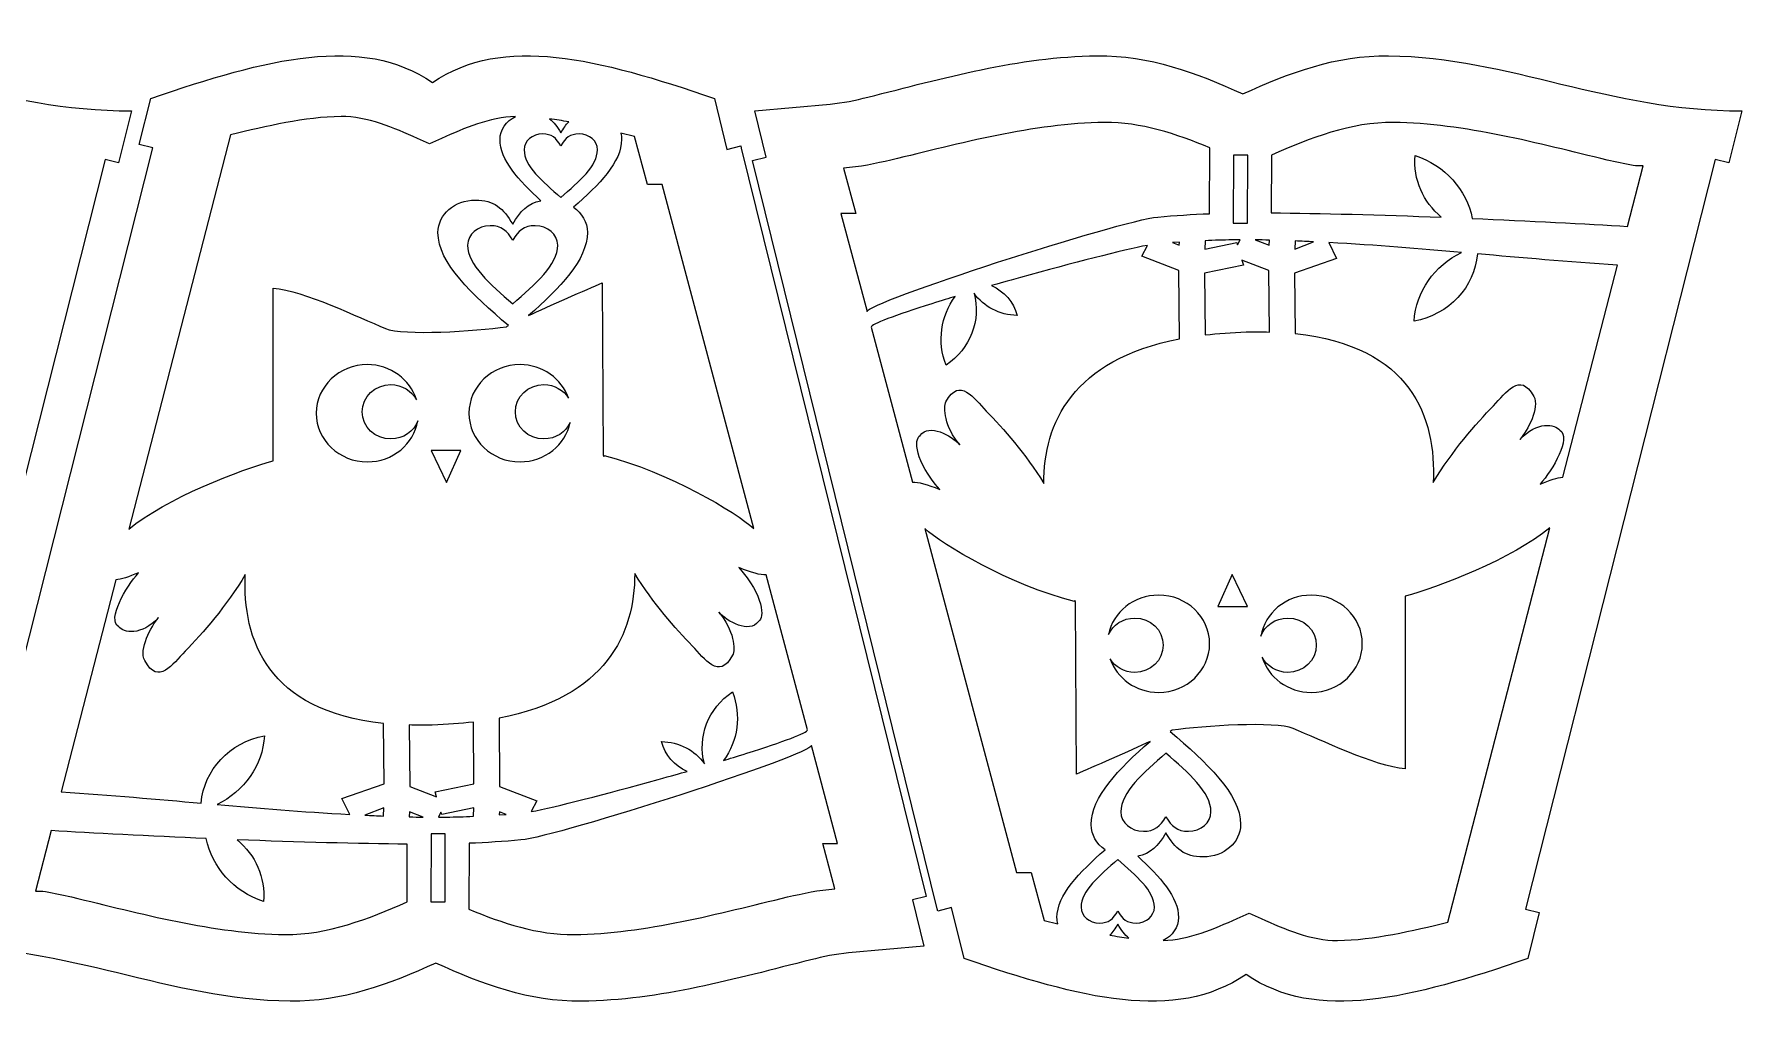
# Model space of a CAD drawing. Header units: millimetres. Extents: x -3306 to 3306, y -396 to 396.
# Drawn here: x 2946.2 to 3305.8, y 33.6 to 241.9 of the extents above; entities that cross this region are included whole.
import ezdxf

# ---------------------------------------------------------------- set-up
doc = ezdxf.new("R2010")
doc.units = ezdxf.units.MM
doc.header["$MEASUREMENT"] = 0
doc.layers.add('Camada 1', color=7, linetype='Continuous')

msp = doc.modelspace()

# ---------------------------------------------------------------- linework, layer by layer
at = {"layer": 'Camada 1', "color": 250, "lineweight": 20}
for points, knots in [([(3030.0777, 231.6695), (3015.1343, 241.854), (2995.3501, 236.7168), (2970.7251, 228.3223), (2970.7251, 228.3223), (2970.7251, 228.3223), (2968.3066, 218.619), (2968.3066, 218.619), (2968.3066, 218.619), (2968.3066, 218.619), (2971.1828, 217.9022), (2971.1828, 217.9022), (2971.1828, 217.9022), (2971.1828, 217.9022), (2931.2343, 60.0313), (2931.2343, 60.0313), (2931.2343, 60.0313), (2931.2343, 60.0313), (2928.3858, 60.7412), (2928.3858, 60.7412), (2928.3858, 60.7412), (2928.3858, 60.7412), (2925.6498, 49.7538), (2925.6498, 49.7538), (2925.6498, 49.7538), (2953.659, 49.8645), (2974.4509, 38.4717), (3000.053, 38.161), (3000.053, 38.161), (3011.126, 38.0266), (3020.9583, 41.7703), (3030.7631, 46.2049), (3030.7631, 46.2049), (3040.5678, 41.7704), (3050.4002, 38.0267), (3061.4731, 38.161), (3061.4731, 38.161), (3077.9785, 38.3613), (3093.8736, 42.9134), (3109.7496, 46.8856), (3109.7496, 46.8856), (3112.3257, 47.5302), (3115.0061, 48.1149), (3117.6549, 48.3491), (3117.6549, 48.3491), (3117.6549, 48.3491), (3133.5403, 49.7538), (3133.5403, 49.7538), (3133.5403, 49.7538), (3133.5403, 49.7538), (3131.1294, 59.4927), (3131.1294, 59.4927), (3131.1294, 59.4927), (3131.1294, 59.4927), (3134.0407, 60.2134), (3134.0407, 60.2134), (3134.0407, 60.2134), (3134.0407, 60.2134), (3095.1054, 217.8629), (3095.1054, 217.8629), (3095.1054, 217.8629), (3095.1054, 217.8629), (3094.995, 218.3098), (3094.995, 218.3098), (3094.995, 218.3098), (3094.995, 218.3098), (3092.0852, 217.5895), (3092.0852, 217.5895), (3092.0852, 217.5895), (3092.0852, 217.5895), (3089.4303, 228.3223), (3089.4303, 228.3223), (3089.4303, 228.3223), (3064.8053, 236.7168), (3045.0211, 241.854), (3030.0777, 231.6695)], [0, 0, 0, 0, 0.05, 0.05, 0.05, 0.05, 0.1, 0.1, 0.1, 0.1, 0.15, 0.15, 0.15, 0.15, 0.2, 0.2, 0.2, 0.2, 0.25, 0.25, 0.25, 0.25, 0.3, 0.3, 0.3, 0.3, 0.35, 0.35, 0.35, 0.35, 0.4, 0.4, 0.4, 0.4, 0.45, 0.45, 0.45, 0.45, 0.5, 0.5, 0.5, 0.5, 0.55, 0.55, 0.55, 0.55, 0.6, 0.6, 0.6, 0.6, 0.65, 0.65, 0.65, 0.65, 0.7, 0.7, 0.7, 0.7, 0.75, 0.75, 0.75, 0.75, 0.8, 0.8, 0.8, 0.8, 0.85, 0.85, 0.85, 0.85, 0.9, 0.9, 0.9, 0.9, 1, 1, 1, 1]), ([(2862.2555, 43.7981), (2877.1989, 33.6136), (2896.9831, 38.7508), (2921.6081, 47.1453), (2921.6081, 47.1453), (2921.6081, 47.1453), (2924.0266, 56.8486), (2924.0266, 56.8486), (2924.0266, 56.8486), (2924.0266, 56.8486), (2921.1504, 57.5654), (2921.1504, 57.5654), (2921.1504, 57.5654), (2921.1504, 57.5654), (2961.0989, 215.4363), (2961.0989, 215.4363), (2961.0989, 215.4363), (2961.0989, 215.4363), (2963.9474, 214.7264), (2963.9474, 214.7264), (2963.9474, 214.7264), (2963.9474, 214.7264), (2966.6834, 225.7138), (2966.6834, 225.7138), (2966.6834, 225.7138), (2938.6742, 225.6031), (2917.8823, 236.9959), (2892.2802, 237.3066), (2892.2802, 237.3066), (2881.2072, 237.441), (2871.3749, 233.6973), (2861.5701, 229.2627), (2861.5701, 229.2627), (2851.7654, 233.6972), (2841.933, 237.4409), (2830.8601, 237.3066), (2830.8601, 237.3066), (2814.3547, 237.1063), (2798.4596, 232.5542), (2782.5836, 228.582), (2782.5836, 228.582), (2780.0075, 227.9374), (2777.3271, 227.3527), (2774.6783, 227.1185), (2774.6783, 227.1185), (2774.6783, 227.1185), (2758.7929, 225.7138), (2758.7929, 225.7138), (2758.7929, 225.7138), (2758.7929, 225.7138), (2761.2038, 215.9749), (2761.2038, 215.9749), (2761.2038, 215.9749), (2761.2038, 215.9749), (2758.2925, 215.2542), (2758.2925, 215.2542), (2758.2925, 215.2542), (2758.2925, 215.2542), (2797.2278, 57.6047), (2797.2278, 57.6047), (2797.2278, 57.6047), (2797.2278, 57.6047), (2797.3382, 57.1578), (2797.3382, 57.1578), (2797.3382, 57.1578), (2797.3382, 57.1578), (2800.248, 57.8781), (2800.248, 57.8781), (2800.248, 57.8781), (2800.248, 57.8781), (2802.9029, 47.1453), (2802.9029, 47.1453), (2802.9029, 47.1453), (2827.5279, 38.7508), (2847.3121, 33.6136), (2862.2555, 43.7981)], [0, 0, 0, 0, 0.05, 0.05, 0.05, 0.05, 0.1, 0.1, 0.1, 0.1, 0.15, 0.15, 0.15, 0.15, 0.2, 0.2, 0.2, 0.2, 0.25, 0.25, 0.25, 0.25, 0.3, 0.3, 0.3, 0.3, 0.35, 0.35, 0.35, 0.35, 0.4, 0.4, 0.4, 0.4, 0.45, 0.45, 0.45, 0.45, 0.5, 0.5, 0.5, 0.5, 0.55, 0.55, 0.55, 0.55, 0.6, 0.6, 0.6, 0.6, 0.65, 0.65, 0.65, 0.65, 0.7, 0.7, 0.7, 0.7, 0.75, 0.75, 0.75, 0.75, 0.8, 0.8, 0.8, 0.8, 0.85, 0.85, 0.85, 0.85, 0.9, 0.9, 0.9, 0.9, 1, 1, 1, 1]), ([(3201.3979, 43.7981), (3216.3413, 33.6136), (3236.1255, 38.7508), (3260.7505, 47.1453), (3260.7505, 47.1453), (3260.7505, 47.1453), (3263.169, 56.8486), (3263.169, 56.8486), (3263.169, 56.8486), (3263.169, 56.8486), (3260.2928, 57.5654), (3260.2928, 57.5654), (3260.2928, 57.5654), (3260.2928, 57.5654), (3300.2413, 215.4363), (3300.2413, 215.4363), (3300.2413, 215.4363), (3300.2413, 215.4363), (3303.0898, 214.7264), (3303.0898, 214.7264), (3303.0898, 214.7264), (3303.0898, 214.7264), (3305.8258, 225.7138), (3305.8258, 225.7138), (3305.8258, 225.7138), (3277.8166, 225.6031), (3257.0247, 236.9959), (3231.4226, 237.3066), (3231.4226, 237.3066), (3220.3496, 237.441), (3210.5173, 233.6973), (3200.7125, 229.2627), (3200.7125, 229.2627), (3190.9078, 233.6972), (3181.0754, 237.4409), (3170.0025, 237.3066), (3170.0025, 237.3066), (3153.4971, 237.1063), (3137.602, 232.5542), (3121.726, 228.582), (3121.726, 228.582), (3119.1499, 227.9374), (3116.4695, 227.3527), (3113.8207, 227.1185), (3113.8207, 227.1185), (3113.8207, 227.1185), (3097.9353, 225.7138), (3097.9353, 225.7138), (3097.9353, 225.7138), (3097.9353, 225.7138), (3100.3462, 215.9749), (3100.3462, 215.9749), (3100.3462, 215.9749), (3100.3462, 215.9749), (3097.4349, 215.2542), (3097.4349, 215.2542), (3097.4349, 215.2542), (3097.4349, 215.2542), (3136.3702, 57.6047), (3136.3702, 57.6047), (3136.3702, 57.6047), (3136.3702, 57.6047), (3136.4806, 57.1578), (3136.4806, 57.1578), (3136.4806, 57.1578), (3136.4806, 57.1578), (3139.3904, 57.8781), (3139.3904, 57.8781), (3139.3904, 57.8781), (3139.3904, 57.8781), (3142.0453, 47.1453), (3142.0453, 47.1453), (3142.0453, 47.1453), (3166.6703, 38.7508), (3186.4545, 33.6136), (3201.3979, 43.7981)], [0, 0, 0, 0, 0.05, 0.05, 0.05, 0.05, 0.1, 0.1, 0.1, 0.1, 0.15, 0.15, 0.15, 0.15, 0.2, 0.2, 0.2, 0.2, 0.25, 0.25, 0.25, 0.25, 0.3, 0.3, 0.3, 0.3, 0.35, 0.35, 0.35, 0.35, 0.4, 0.4, 0.4, 0.4, 0.45, 0.45, 0.45, 0.45, 0.5, 0.5, 0.5, 0.5, 0.55, 0.55, 0.55, 0.55, 0.6, 0.6, 0.6, 0.6, 0.65, 0.65, 0.65, 0.65, 0.7, 0.7, 0.7, 0.7, 0.75, 0.75, 0.75, 0.75, 0.8, 0.8, 0.8, 0.8, 0.85, 0.85, 0.85, 0.85, 0.9, 0.9, 0.9, 0.9, 1, 1, 1, 1]), ([(3052.8864, 206.7547), (3050.182, 206.2547), (3048.5668, 204.6064), (3046.9518, 201.8092), (3046.9518, 201.8092), (3044.9852, 205.2153), (3043.0187, 206.9182), (3039.0854, 206.9182), (3039.0854, 206.9182), (3034.7431, 206.9182), (3031.2191, 203.8665), (3031.219, 200.1061), (3031.219, 200.1061), (3031.2191, 193.5583), (3038.4868, 187.0104), (3046.0367, 180.4626), (3046.0367, 180.4626), (3045.8825, 180.3759), (3045.7433, 180.2948), (3045.6246, 180.2214), (3045.6246, 180.2214), (3039.0287, 179.3146), (3023.9344, 178.2862), (3020.1296, 179.8569), (3020.1296, 179.8569), (3014.4214, 182.2129), (3003.0051, 187.8297), (2996.5345, 188.3743), (2996.5345, 188.3743), (2996.5345, 188.3743), (2996.5345, 151.9621), (2996.5345, 151.9621), (2996.5345, 151.9621), (2990.1519, 150.3641), (2973.6263, 143.969), (2966.1053, 137.5712), (2966.1053, 137.5712), (2966.1053, 137.5712), (2987.5374, 220.6313), (2987.5374, 220.6313), (2987.5374, 220.6313), (2995.1124, 222.4814), (3003.1476, 224.4123), (3010.7926, 224.5009), (3010.7926, 224.5009), (3016.3591, 224.5654), (3021.9595, 222.0812), (3026.9075, 219.8905), (3026.9075, 219.8905), (3026.9075, 219.8905), (3029.4373, 218.7706), (3029.4373, 218.7706), (3029.4373, 218.7706), (3029.4373, 218.7706), (3031.9671, 219.8905), (3031.9671, 219.8905), (3031.9671, 219.8905), (3036.7497, 222.0079), (3042.142, 224.3996), (3047.5239, 224.4987), (3047.5239, 224.4987), (3045.5919, 223.5446), (3044.2881, 221.7441), (3044.2881, 219.6812), (3044.2881, 219.6812), (3044.2881, 215.3725), (3048.157, 211.0635), (3052.8864, 206.7547)], [0, 0, 0, 0, 0.05555556, 0.05555556, 0.05555556, 0.05555556, 0.11111111, 0.11111111, 0.11111111, 0.11111111, 0.16666667, 0.16666667, 0.16666667, 0.16666667, 0.22222222, 0.22222222, 0.22222222, 0.22222222, 0.27777778, 0.27777778, 0.27777778, 0.27777778, 0.33333333, 0.33333333, 0.33333333, 0.33333333, 0.38888889, 0.38888889, 0.38888889, 0.38888889, 0.44444444, 0.44444444, 0.44444444, 0.44444444, 0.5, 0.5, 0.5, 0.5, 0.55555556, 0.55555556, 0.55555556, 0.55555556, 0.61111111, 0.61111111, 0.61111111, 0.61111111, 0.66666667, 0.66666667, 0.66666667, 0.66666667, 0.72222222, 0.72222222, 0.72222222, 0.72222222, 0.77777778, 0.77777778, 0.77777778, 0.77777778, 0.83333333, 0.83333333, 0.83333333, 0.83333333, 0.88888889, 0.88888889, 0.88888889, 0.88888889, 1, 1, 1, 1]), ([(3058.7561, 223.3857), (3058.1596, 222.7682), (3057.6233, 221.9956), (3057.0871, 221.0668), (3057.0871, 221.0668), (3056.3522, 222.3395), (3055.6172, 223.3198), (3054.7273, 224.008), (3054.7273, 224.008), (3056.0676, 223.8356), (3057.4118, 223.6249), (3058.7561, 223.3857)], [0, 0, 0, 0, 0.25, 0.25, 0.25, 0.25, 0.5, 0.5, 0.5, 0.5, 1, 1, 1, 1]), ([(3193.7214, 204.0347), (3190.0703, 203.8997), (3186.3807, 203.6758), (3182.7984, 203.3413), (3182.7984, 203.3413), (3174.9338, 202.6069), (3121.1484, 185.2647), (3121.592, 183.4101), (3121.592, 183.4101), (3121.592, 183.4101), (3116.0891, 204.0839), (3116.0891, 204.0839), (3116.0891, 204.0839), (3116.0891, 204.0839), (3119.1872, 204.0566), (3119.1872, 204.0566), (3119.1872, 204.0566), (3119.1872, 204.0566), (3116.6466, 213.6093), (3116.6466, 213.6093), (3116.6466, 213.6093), (3120.0059, 213.8931), (3123.4161, 214.5733), (3126.6248, 215.3403), (3126.6248, 215.3403), (3141.0635, 218.7919), (3156.662, 223.0866), (3171.6004, 223.2597), (3171.6004, 223.2597), (3179.2645, 223.3487), (3186.7155, 220.8411), (3193.7623, 217.9008), (3193.7623, 217.9008), (3193.7623, 217.9008), (3193.7214, 204.0347), (3193.7214, 204.0347)], [0, 0, 0, 0, 0.1, 0.1, 0.1, 0.1, 0.2, 0.2, 0.2, 0.2, 0.3, 0.3, 0.3, 0.3, 0.4, 0.4, 0.4, 0.4, 0.5, 0.5, 0.5, 0.5, 0.6, 0.6, 0.6, 0.6, 0.7, 0.7, 0.7, 0.7, 0.8, 0.8, 0.8, 0.8, 1, 1, 1, 1]), ([(3206.722, 204.2027), (3206.722, 204.2027), (3206.7579, 216.375), (3206.7579, 216.375), (3206.7579, 216.375), (3214.835, 219.914), (3223.5097, 223.3638), (3232.4762, 223.2597), (3232.4762, 223.2597), (3247.4146, 223.0865), (3263.0131, 218.7919), (3277.4518, 215.3403), (3277.4518, 215.3403), (3279.2585, 214.9084), (3281.0797, 214.521), (3282.9133, 214.2071), (3282.9133, 214.2071), (3282.9133, 214.2071), (3283.452, 214.1149), (3283.452, 214.1149), (3283.452, 214.1149), (3283.452, 214.1149), (3285.0385, 214.1209), (3285.0385, 214.1209), (3285.0385, 214.1209), (3285.0385, 214.1209), (3281.7462, 201.3617), (3281.7462, 201.3617), (3281.7462, 201.3617), (3273.2157, 201.8732), (3260.815, 202.5279), (3249.0531, 203.0254), (3249.0531, 203.0254), (3247.8408, 209.1104), (3243.3007, 214.2333), (3236.9957, 216.3117), (3236.9957, 216.3117), (3236.5728, 211.244), (3238.74, 206.4741), (3242.5265, 203.2905), (3242.5265, 203.2905), (3229.846, 203.7834), (3217.0039, 204.151), (3206.722, 204.2027)], [0, 0, 0, 0, 0.08333333, 0.08333333, 0.08333333, 0.08333333, 0.16666667, 0.16666667, 0.16666667, 0.16666667, 0.25, 0.25, 0.25, 0.25, 0.33333333, 0.33333333, 0.33333333, 0.33333333, 0.41666667, 0.41666667, 0.41666667, 0.41666667, 0.5, 0.5, 0.5, 0.5, 0.58333333, 0.58333333, 0.58333333, 0.58333333, 0.66666667, 0.66666667, 0.66666667, 0.66666667, 0.75, 0.75, 0.75, 0.75, 0.83333333, 0.83333333, 0.83333333, 0.83333333, 1, 1, 1, 1]), ([(3064.8102, 217.4834), (3064.8102, 214.1395), (3060.9486, 210.7955), (3057.0872, 207.4515), (3057.0872, 207.4515), (3053.2256, 210.7955), (3049.3641, 214.1395), (3049.3641, 217.4834), (3049.3641, 217.4834), (3049.3642, 219.3294), (3051.094, 220.8275), (3053.2256, 220.8275), (3053.2256, 220.8275), (3055.1564, 220.8275), (3056.1218, 219.9914), (3057.0871, 218.3195), (3057.0871, 218.3195), (3058.0525, 219.9915), (3059.0178, 220.8275), (3060.9486, 220.8275), (3060.9486, 220.8275), (3063.0801, 220.8275), (3064.8101, 219.3294), (3064.8102, 217.4834)], [0, 0, 0, 0, 0.14285714, 0.14285714, 0.14285714, 0.14285714, 0.28571429, 0.28571429, 0.28571429, 0.28571429, 0.42857143, 0.42857143, 0.42857143, 0.42857143, 0.57142857, 0.57142857, 0.57142857, 0.57142857, 0.71428571, 0.71428571, 0.71428571, 0.71428571, 1, 1, 1, 1]), ([(3078.445, 210.1686), (3078.445, 210.1686), (3097.7311, 137.713), (3097.7311, 137.713), (3097.7311, 137.713), (3094.0368, 141.1302), (3079.8297, 149.6712), (3066.1929, 153.0844), (3066.1929, 153.0844), (3066.1929, 153.0844), (3066.1651, 152.9223), (3066.1651, 152.9223), (3066.1651, 152.9223), (3066.1651, 152.9223), (3065.9851, 153.2222), (3065.9851, 153.2222), (3065.9851, 153.2222), (3065.9851, 153.2222), (3065.7945, 189.4598), (3065.7945, 189.4598), (3065.7945, 189.4598), (3062.6676, 188.1226), (3054.3698, 184.4898), (3050.2821, 182.5734), (3050.2821, 182.5734), (3056.8946, 188.4176), (3062.6844, 194.2619), (3062.6845, 200.1061), (3062.6845, 200.1061), (3062.6845, 202.2408), (3061.5484, 204.1468), (3059.772, 205.3962), (3059.772, 205.3962), (3065.1616, 210.1579), (3069.8862, 214.9196), (3069.8862, 219.6813), (3069.8862, 219.6813), (3069.8862, 220.1372), (3069.8221, 220.5801), (3069.702, 221.0039), (3069.702, 221.0039), (3069.702, 221.0039), (3072.6221, 220.3019), (3072.6221, 220.3019), (3072.6221, 220.3019), (3072.6221, 220.3019), (3075.3149, 210.1769), (3075.3149, 210.1769), (3075.3149, 210.1769), (3075.3149, 210.1769), (3078.445, 210.1686), (3078.445, 210.1686)], [0, 0, 0, 0, 0.07142857, 0.07142857, 0.07142857, 0.07142857, 0.14285714, 0.14285714, 0.14285714, 0.14285714, 0.21428571, 0.21428571, 0.21428571, 0.21428571, 0.28571429, 0.28571429, 0.28571429, 0.28571429, 0.35714286, 0.35714286, 0.35714286, 0.35714286, 0.42857143, 0.42857143, 0.42857143, 0.42857143, 0.5, 0.5, 0.5, 0.5, 0.57142857, 0.57142857, 0.57142857, 0.57142857, 0.64285714, 0.64285714, 0.64285714, 0.64285714, 0.71428571, 0.71428571, 0.71428571, 0.71428571, 0.78571429, 0.78571429, 0.78571429, 0.78571429, 0.85714286, 0.85714286, 0.85714286, 0.85714286, 1, 1, 1, 1]), ([(3198.7156, 202.0524), (3198.7156, 202.0524), (3198.7578, 216.3782), (3198.7578, 216.3782), (3198.7578, 216.3782), (3198.7578, 216.3782), (3201.7579, 216.3693), (3201.7579, 216.3693), (3201.7579, 216.3693), (3201.7579, 216.3693), (3201.7156, 202.0435), (3201.7156, 202.0435), (3201.7156, 202.0435), (3201.7156, 202.0435), (3198.7156, 202.0524), (3198.7156, 202.0524)], [0, 0, 0, 0, 0.2, 0.2, 0.2, 0.2, 0.4, 0.4, 0.4, 0.4, 0.6, 0.6, 0.6, 0.6, 1, 1, 1, 1]), ([(3056.4451, 197.4045), (3056.4451, 193.294), (3051.6983, 189.1834), (3046.9519, 185.0731), (3046.9519, 185.0731), (3042.2052, 189.1835), (3037.4585, 193.294), (3037.4585, 197.4045), (3037.4585, 197.4045), (3037.4587, 199.6735), (3039.585, 201.5149), (3042.2052, 201.5149), (3042.2052, 201.5149), (3044.5786, 201.5149), (3045.7651, 200.4873), (3046.9518, 198.4321), (3046.9518, 198.4321), (3048.1384, 200.4873), (3049.325, 201.515), (3051.6983, 201.5149), (3051.6983, 201.5149), (3054.3185, 201.5149), (3056.4451, 199.6735), (3056.4451, 197.4045)], [0, 0, 0, 0, 0.14285714, 0.14285714, 0.14285714, 0.14285714, 0.28571429, 0.28571429, 0.28571429, 0.28571429, 0.42857143, 0.42857143, 0.42857143, 0.42857143, 0.57142857, 0.57142857, 0.57142857, 0.57142857, 0.71428571, 0.71428571, 0.71428571, 0.71428571, 1, 1, 1, 1]), ([(3187.3226, 197.4202), (3187.3226, 197.4202), (3185.9241, 197.9557), (3185.9241, 197.9557), (3185.9241, 197.9557), (3185.9241, 197.9557), (3187.4025, 198.0606), (3187.4025, 198.0606), (3187.4025, 198.0606), (3187.4025, 198.0606), (3187.3226, 197.4202), (3187.3226, 197.4202)], [0, 0, 0, 0, 0.25, 0.25, 0.25, 0.25, 0.5, 0.5, 0.5, 0.5, 1, 1, 1, 1]), ([(3192.7354, 196.5749), (3192.7354, 196.5749), (3192.8006, 198.3505), (3192.8006, 198.3505), (3192.8006, 198.3505), (3194.7112, 198.4289), (3196.6147, 198.4827), (3198.4901, 198.515), (3198.4901, 198.515), (3199.043, 198.5244), (3199.6068, 198.5309), (3200.1807, 198.5343), (3200.1807, 198.5343), (3200.1807, 198.5343), (3199.6245, 197.4605), (3199.6245, 197.4605), (3199.6245, 197.4605), (3199.6245, 197.4605), (3199.4731, 197.9904), (3199.4731, 197.9904), (3199.4731, 197.9904), (3199.4731, 197.9904), (3192.7354, 196.5749), (3192.7354, 196.5749)], [0, 0, 0, 0, 0.14285714, 0.14285714, 0.14285714, 0.14285714, 0.28571429, 0.28571429, 0.28571429, 0.28571429, 0.42857143, 0.42857143, 0.42857143, 0.42857143, 0.57142857, 0.57142857, 0.57142857, 0.57142857, 0.71428571, 0.71428571, 0.71428571, 0.71428571, 1, 1, 1, 1]), ([(3206.242, 197.4202), (3206.242, 197.4202), (3203.3585, 198.524), (3203.3585, 198.524), (3203.3585, 198.524), (3204.3218, 198.513), (3205.3086, 198.4952), (3206.3166, 198.4707), (3206.3166, 198.4707), (3206.3166, 198.4707), (3206.242, 197.4202), (3206.242, 197.4202)], [0, 0, 0, 0, 0.25, 0.25, 0.25, 0.25, 0.5, 0.5, 0.5, 0.5, 1, 1, 1, 1]), ([(3211.7261, 178.773), (3211.7261, 178.773), (3211.5938, 191.5014), (3211.5938, 191.5014), (3211.5938, 191.5014), (3211.5938, 191.5014), (3220.4836, 194.6337), (3220.4836, 194.6337), (3220.4836, 194.6337), (3220.4836, 194.6337), (3218.8434, 197.948), (3218.8434, 197.948), (3218.8434, 197.948), (3229.0562, 197.3977), (3237.9806, 196.6532), (3246.7936, 195.8725), (3246.7936, 195.8725), (3241.0922, 193.1023), (3237.2204, 187.6415), (3236.7981, 181.3937), (3236.7981, 181.3937), (3244.1484, 182.7379), (3249.554, 188.5971), (3250.1297, 195.5752), (3250.1297, 195.5752), (3259.0778, 194.7748), (3269.2813, 193.8792), (3279.6408, 193.2021), (3279.6408, 193.2021), (3279.6408, 193.2021), (3268.1233, 148.5661), (3268.1233, 148.5661), (3268.1233, 148.5661), (3266.9485, 148.4081), (3265.3868, 147.9523), (3263.3206, 147.0698), (3263.3206, 147.0698), (3265.9909, 150.0833), (3270.0463, 156.8893), (3267.4761, 158.4468), (3267.4761, 158.4468), (3266.5016, 159.7552), (3262.7327, 160.4146), (3259.0927, 156.4993), (3259.0927, 156.4993), (3260.7007, 158.3609), (3263.2821, 163.2421), (3262.0127, 165.5579), (3262.0127, 165.5579), (3259.075, 170.9114), (3256.1769, 166.304), (3253.5277, 163.5901), (3253.5277, 163.5901), (3249.8244, 159.7965), (3244.792, 154.0628), (3240.8381, 147.4271), (3240.8381, 147.4271), (3241.4398, 161.1645), (3236.2374, 176.197), (3211.7261, 178.773)], [0, 0, 0, 0, 0.0625, 0.0625, 0.0625, 0.0625, 0.125, 0.125, 0.125, 0.125, 0.1875, 0.1875, 0.1875, 0.1875, 0.25, 0.25, 0.25, 0.25, 0.3125, 0.3125, 0.3125, 0.3125, 0.375, 0.375, 0.375, 0.375, 0.4375, 0.4375, 0.4375, 0.4375, 0.5, 0.5, 0.5, 0.5, 0.5625, 0.5625, 0.5625, 0.5625, 0.625, 0.625, 0.625, 0.625, 0.6875, 0.6875, 0.6875, 0.6875, 0.75, 0.75, 0.75, 0.75, 0.8125, 0.8125, 0.8125, 0.8125, 0.875, 0.875, 0.875, 0.875, 1, 1, 1, 1]), ([(3215.6387, 198.112), (3215.6387, 198.112), (3211.6542, 196.5748), (3211.6542, 196.5748), (3211.6542, 196.5748), (3211.6542, 196.5748), (3211.7212, 198.2891), (3211.7212, 198.2891), (3211.7212, 198.2891), (3213.0496, 198.2334), (3214.3548, 198.1743), (3215.6387, 198.112)], [0, 0, 0, 0, 0.25, 0.25, 0.25, 0.25, 0.5, 0.5, 0.5, 0.5, 1, 1, 1, 1]), ([(3187.4051, 177.6782), (3164.7564, 173.2876), (3158.8086, 159.8677), (3158.8237, 147.2319), (3158.8237, 147.2319), (3154.9636, 153.4742), (3150.2254, 158.8518), (3146.6953, 162.4677), (3146.6953, 162.4677), (3144.0463, 165.1817), (3141.1484, 169.7891), (3138.2108, 164.4354), (3138.2108, 164.4354), (3137.5762, 163.2775), (3137.9149, 159.1001), (3141.1305, 155.3769), (3141.1305, 155.3769), (3139.3105, 157.3346), (3134.6961, 159.9413), (3132.7471, 157.3243), (3132.7471, 157.3243), (3131.4622, 156.5457), (3131.5627, 151.9745), (3136.9031, 145.9473), (3136.9031, 145.9473), (3134.2192, 147.0935), (3132.3867, 147.5196), (3131.1483, 147.5082), (3131.1483, 147.5082), (3131.1483, 147.5082), (3122.4588, 180.1537), (3122.4588, 180.1537), (3122.4588, 180.1537), (3122.3269, 180.7476), (3127.6495, 182.6812), (3135.2079, 185.0607), (3135.2079, 185.0607), (3137.3789, 185.7442), (3138.9493, 186.2421), (3140.1248, 186.6162), (3140.1248, 186.6162), (3137.111, 182.4547), (3136.3176, 177.0734), (3138.2235, 172.1688), (3138.2235, 172.1688), (3143.3854, 175.5918), (3145.6446, 181.6573), (3144.1354, 187.2834), (3144.1354, 187.2834), (3146.1265, 184.4508), (3149.4844, 182.6556), (3153.1846, 182.6088), (3153.1846, 182.6088), (3152.4525, 185.4474), (3150.4228, 187.7039), (3147.8039, 188.8883), (3147.8039, 188.8883), (3149.1792, 189.2671), (3151.1036, 189.8007), (3153.9148, 190.5898), (3153.9148, 190.5898), (3164.7888, 193.6419), (3175.5284, 196.4076), (3180.656, 197.3651), (3180.656, 197.3651), (3180.656, 197.3651), (3179.472, 195.0809), (3179.472, 195.0809), (3179.472, 195.0809), (3179.472, 195.0809), (3187.2728, 192.0976), (3187.2728, 192.0976), (3187.2728, 192.0976), (3187.2728, 192.0976), (3187.4051, 177.6782), (3187.4051, 177.6782)], [0, 0, 0, 0, 0.05, 0.05, 0.05, 0.05, 0.1, 0.1, 0.1, 0.1, 0.15, 0.15, 0.15, 0.15, 0.2, 0.2, 0.2, 0.2, 0.25, 0.25, 0.25, 0.25, 0.3, 0.3, 0.3, 0.3, 0.35, 0.35, 0.35, 0.35, 0.4, 0.4, 0.4, 0.4, 0.45, 0.45, 0.45, 0.45, 0.5, 0.5, 0.5, 0.5, 0.55, 0.55, 0.55, 0.55, 0.6, 0.6, 0.6, 0.6, 0.65, 0.65, 0.65, 0.65, 0.7, 0.7, 0.7, 0.7, 0.75, 0.75, 0.75, 0.75, 0.8, 0.8, 0.8, 0.8, 0.85, 0.85, 0.85, 0.85, 0.9, 0.9, 0.9, 0.9, 1, 1, 1, 1]), ([(3192.8065, 178.5126), (3192.8065, 178.5126), (3192.6742, 191.5014), (3192.6742, 191.5014), (3192.6742, 191.5014), (3192.6742, 191.5014), (3200.838, 193.217), (3200.838, 193.217), (3200.838, 193.217), (3200.838, 193.217), (3200.54, 194.2593), (3200.54, 194.2593), (3200.54, 194.2593), (3200.54, 194.2593), (3206.1924, 192.0976), (3206.1924, 192.0976), (3206.1924, 192.0976), (3206.1924, 192.0976), (3206.3247, 179.119), (3206.3247, 179.119), (3206.3247, 179.119), (3204.7647, 179.1634), (3203.1481, 179.1706), (3201.4531, 179.1249), (3201.4531, 179.1249), (3198.3604, 179.0413), (3195.4863, 178.8311), (3192.8065, 178.5126)], [0, 0, 0, 0, 0.125, 0.125, 0.125, 0.125, 0.25, 0.25, 0.25, 0.25, 0.375, 0.375, 0.375, 0.375, 0.5, 0.5, 0.5, 0.5, 0.625, 0.625, 0.625, 0.625, 0.75, 0.75, 0.75, 0.75, 1, 1, 1, 1]), ([(3026.9593, 160.4223), (3026.1589, 155.523), (3021.7083, 151.7702), (3016.3377, 151.7703), (3016.3377, 151.7703), (3010.4013, 151.7703), (3005.5871, 156.3563), (3005.5871, 162.0073), (3005.5871, 162.0073), (3005.5871, 167.6626), (3010.4013, 172.2435), (3016.3377, 172.2435), (3016.3377, 172.2435), (3021.2345, 172.2435), (3025.3663, 169.1268), (3026.6639, 164.8617), (3026.6639, 164.8617), (3025.6788, 166.7391), (3023.6414, 168.0287), (3021.2872, 168.0287), (3021.2872, 168.0287), (3017.9695, 168.0287), (3015.2801, 165.4681), (3015.2801, 162.3093), (3015.2801, 162.3093), (3015.2801, 159.1507), (3017.9695, 156.59), (3021.2872, 156.59), (3021.2872, 156.59), (3023.9105, 156.59), (3026.1405, 158.1911), (3026.9593, 160.4223)], [0, 0, 0, 0, 0.11111111, 0.11111111, 0.11111111, 0.11111111, 0.22222222, 0.22222222, 0.22222222, 0.22222222, 0.33333333, 0.33333333, 0.33333333, 0.33333333, 0.44444444, 0.44444444, 0.44444444, 0.44444444, 0.55555556, 0.55555556, 0.55555556, 0.55555556, 0.66666667, 0.66666667, 0.66666667, 0.66666667, 0.77777778, 0.77777778, 0.77777778, 0.77777778, 1, 1, 1, 1]), ([(3047.5153, 162.3093), (3047.5153, 159.1507), (3050.2047, 156.5899), (3053.5225, 156.59), (3053.5225, 156.59), (3056.0031, 156.59), (3058.1324, 158.0216), (3059.049, 160.0642), (3059.049, 160.0642), (3058.095, 155.3414), (3053.7312, 151.7701), (3048.4921, 151.7702), (3048.4921, 151.7702), (3042.5559, 151.7702), (3037.7426, 156.3562), (3037.7426, 162.0073), (3037.7426, 162.0073), (3037.7427, 167.6626), (3042.5558, 172.2435), (3048.4921, 172.2435), (3048.4921, 172.2435), (3053.2629, 172.2435), (3057.3074, 169.2854), (3058.7131, 165.1892), (3058.7131, 165.1892), (3057.6714, 166.8874), (3055.737, 168.0287), (3053.5225, 168.0287), (3053.5225, 168.0287), (3050.2046, 168.0287), (3047.5153, 165.468), (3047.5153, 162.3093)], [0, 0, 0, 0, 0.11111111, 0.11111111, 0.11111111, 0.11111111, 0.22222222, 0.22222222, 0.22222222, 0.22222222, 0.33333333, 0.33333333, 0.33333333, 0.33333333, 0.44444444, 0.44444444, 0.44444444, 0.44444444, 0.55555556, 0.55555556, 0.55555556, 0.55555556, 0.66666667, 0.66666667, 0.66666667, 0.66666667, 0.77777778, 0.77777778, 0.77777778, 0.77777778, 1, 1, 1, 1]), ([(3036.0295, 154.1272), (3036.0295, 154.1272), (3032.9875, 147.4315), (3032.9875, 147.4315), (3032.9875, 147.4315), (3032.9875, 147.4315), (3029.7506, 154.1272), (3029.7506, 154.1272), (3029.7506, 154.1272), (3029.7506, 154.1272), (3036.0295, 154.1272), (3036.0295, 154.1272)], [0, 0, 0, 0, 0.25, 0.25, 0.25, 0.25, 0.5, 0.5, 0.5, 0.5, 1, 1, 1, 1]), ([(3153.0306, 65.299), (3153.0306, 65.299), (3133.7445, 137.7546), (3133.7445, 137.7546), (3133.7445, 137.7546), (3137.4388, 134.3374), (3151.6459, 125.7964), (3165.2827, 122.3832), (3165.2827, 122.3832), (3165.2827, 122.3832), (3165.3105, 122.5453), (3165.3105, 122.5453), (3165.3105, 122.5453), (3165.3105, 122.5453), (3165.4905, 122.2454), (3165.4905, 122.2454), (3165.4905, 122.2454), (3165.4905, 122.2454), (3165.6811, 86.0078), (3165.6811, 86.0078), (3165.6811, 86.0078), (3168.808, 87.345), (3177.1058, 90.9778), (3181.1935, 92.8942), (3181.1935, 92.8942), (3174.581, 87.05), (3168.7912, 81.2057), (3168.7911, 75.3615), (3168.7911, 75.3615), (3168.7911, 73.2268), (3169.9272, 71.3208), (3171.7036, 70.0714), (3171.7036, 70.0714), (3166.314, 65.3097), (3161.5894, 60.548), (3161.5894, 55.7863), (3161.5894, 55.7863), (3161.5894, 55.3304), (3161.6535, 54.8875), (3161.7736, 54.4637), (3161.7736, 54.4637), (3161.7736, 54.4637), (3158.8535, 55.1657), (3158.8535, 55.1657), (3158.8535, 55.1657), (3158.8535, 55.1657), (3156.1607, 65.2907), (3156.1607, 65.2907), (3156.1607, 65.2907), (3156.1607, 65.2907), (3153.0306, 65.299), (3153.0306, 65.299)], [0, 0, 0, 0, 0.07142857, 0.07142857, 0.07142857, 0.07142857, 0.14285714, 0.14285714, 0.14285714, 0.14285714, 0.21428571, 0.21428571, 0.21428571, 0.21428571, 0.28571429, 0.28571429, 0.28571429, 0.28571429, 0.35714286, 0.35714286, 0.35714286, 0.35714286, 0.42857143, 0.42857143, 0.42857143, 0.42857143, 0.5, 0.5, 0.5, 0.5, 0.57142857, 0.57142857, 0.57142857, 0.57142857, 0.64285714, 0.64285714, 0.64285714, 0.64285714, 0.71428571, 0.71428571, 0.71428571, 0.71428571, 0.78571429, 0.78571429, 0.78571429, 0.78571429, 0.85714286, 0.85714286, 0.85714286, 0.85714286, 1, 1, 1, 1]), ([(3178.5892, 68.7129), (3181.2936, 69.2129), (3182.9088, 70.8612), (3184.5238, 73.6584), (3184.5238, 73.6584), (3186.4904, 70.2523), (3188.4569, 68.5494), (3192.3902, 68.5494), (3192.3902, 68.5494), (3196.7325, 68.5494), (3200.2565, 71.6011), (3200.2566, 75.3615), (3200.2566, 75.3615), (3200.2565, 81.9093), (3192.9888, 88.4572), (3185.4389, 95.005), (3185.4389, 95.005), (3185.5931, 95.0917), (3185.7323, 95.1728), (3185.851, 95.2462), (3185.851, 95.2462), (3192.4469, 96.153), (3207.5412, 97.1814), (3211.346, 95.6107), (3211.346, 95.6107), (3217.0542, 93.2547), (3228.4705, 87.6379), (3234.9411, 87.0933), (3234.9411, 87.0933), (3234.9411, 87.0933), (3234.9411, 123.5055), (3234.9411, 123.5055), (3234.9411, 123.5055), (3241.3237, 125.1035), (3257.8493, 131.4986), (3265.3703, 137.8964), (3265.3703, 137.8964), (3265.3703, 137.8964), (3243.9382, 54.8363), (3243.9382, 54.8363), (3243.9382, 54.8363), (3236.3632, 52.9862), (3228.328, 51.0553), (3220.683, 50.9667), (3220.683, 50.9667), (3215.1165, 50.9022), (3209.5161, 53.3864), (3204.5681, 55.5771), (3204.5681, 55.5771), (3204.5681, 55.5771), (3202.0383, 56.697), (3202.0383, 56.697), (3202.0383, 56.697), (3202.0383, 56.697), (3199.5085, 55.5771), (3199.5085, 55.5771), (3199.5085, 55.5771), (3194.7259, 53.4597), (3189.3336, 51.068), (3183.9517, 50.9689), (3183.9517, 50.9689), (3185.8837, 51.923), (3187.1875, 53.7235), (3187.1875, 55.7864), (3187.1875, 55.7864), (3187.1875, 60.0951), (3183.3186, 64.4041), (3178.5892, 68.7129)], [0, 0, 0, 0, 0.05555556, 0.05555556, 0.05555556, 0.05555556, 0.11111111, 0.11111111, 0.11111111, 0.11111111, 0.16666667, 0.16666667, 0.16666667, 0.16666667, 0.22222222, 0.22222222, 0.22222222, 0.22222222, 0.27777778, 0.27777778, 0.27777778, 0.27777778, 0.33333333, 0.33333333, 0.33333333, 0.33333333, 0.38888889, 0.38888889, 0.38888889, 0.38888889, 0.44444444, 0.44444444, 0.44444444, 0.44444444, 0.5, 0.5, 0.5, 0.5, 0.55555556, 0.55555556, 0.55555556, 0.55555556, 0.61111111, 0.61111111, 0.61111111, 0.61111111, 0.66666667, 0.66666667, 0.66666667, 0.66666667, 0.72222222, 0.72222222, 0.72222222, 0.72222222, 0.77777778, 0.77777778, 0.77777778, 0.77777778, 0.83333333, 0.83333333, 0.83333333, 0.83333333, 0.88888889, 0.88888889, 0.88888889, 0.88888889, 1, 1, 1, 1]), ([(3044.0705, 97.7894), (3066.7192, 102.18), (3072.667, 115.5999), (3072.6519, 128.2357), (3072.6519, 128.2357), (3076.512, 121.9934), (3081.2502, 116.6158), (3084.7803, 112.9999), (3084.7803, 112.9999), (3087.4293, 110.2859), (3090.3272, 105.6785), (3093.2648, 111.0322), (3093.2648, 111.0322), (3093.8994, 112.1901), (3093.5607, 116.3675), (3090.3451, 120.0907), (3090.3451, 120.0907), (3092.1651, 118.133), (3096.7795, 115.5263), (3098.7285, 118.1433), (3098.7285, 118.1433), (3100.0134, 118.9219), (3099.9129, 123.4931), (3094.5725, 129.5203), (3094.5725, 129.5203), (3097.2564, 128.3741), (3099.0889, 127.948), (3100.3273, 127.9594), (3100.3273, 127.9594), (3100.3273, 127.9594), (3109.0168, 95.3139), (3109.0168, 95.3139), (3109.0168, 95.3139), (3109.1487, 94.72), (3103.8261, 92.7864), (3096.2677, 90.4069), (3096.2677, 90.4069), (3094.0967, 89.7234), (3092.5263, 89.2255), (3091.3508, 88.8514), (3091.3508, 88.8514), (3094.3646, 93.0129), (3095.158, 98.3942), (3093.2521, 103.2988), (3093.2521, 103.2988), (3088.0902, 99.8758), (3085.831, 93.8103), (3087.3402, 88.1842), (3087.3402, 88.1842), (3085.3491, 91.0168), (3081.9912, 92.812), (3078.291, 92.8588), (3078.291, 92.8588), (3079.0231, 90.0202), (3081.0528, 87.7637), (3083.6717, 86.5793), (3083.6717, 86.5793), (3082.2964, 86.2005), (3080.372, 85.6669), (3077.5608, 84.8778), (3077.5608, 84.8778), (3066.6868, 81.8257), (3055.9472, 79.06), (3050.8196, 78.1025), (3050.8196, 78.1025), (3050.8196, 78.1025), (3052.0036, 80.3867), (3052.0036, 80.3867), (3052.0036, 80.3867), (3052.0036, 80.3867), (3044.2028, 83.37), (3044.2028, 83.37), (3044.2028, 83.37), (3044.2028, 83.37), (3044.0705, 97.7894), (3044.0705, 97.7894)], [0, 0, 0, 0, 0.05, 0.05, 0.05, 0.05, 0.1, 0.1, 0.1, 0.1, 0.15, 0.15, 0.15, 0.15, 0.2, 0.2, 0.2, 0.2, 0.25, 0.25, 0.25, 0.25, 0.3, 0.3, 0.3, 0.3, 0.35, 0.35, 0.35, 0.35, 0.4, 0.4, 0.4, 0.4, 0.45, 0.45, 0.45, 0.45, 0.5, 0.5, 0.5, 0.5, 0.55, 0.55, 0.55, 0.55, 0.6, 0.6, 0.6, 0.6, 0.65, 0.65, 0.65, 0.65, 0.7, 0.7, 0.7, 0.7, 0.75, 0.75, 0.75, 0.75, 0.8, 0.8, 0.8, 0.8, 0.85, 0.85, 0.85, 0.85, 0.9, 0.9, 0.9, 0.9, 1, 1, 1, 1]), ([(3019.7495, 96.6946), (3019.7495, 96.6946), (3019.8818, 83.9662), (3019.8818, 83.9662), (3019.8818, 83.9662), (3019.8818, 83.9662), (3010.992, 80.8339), (3010.992, 80.8339), (3010.992, 80.8339), (3010.992, 80.8339), (3012.6322, 77.5196), (3012.6322, 77.5196), (3012.6322, 77.5196), (3002.4194, 78.0699), (2993.495, 78.8144), (2984.682, 79.5951), (2984.682, 79.5951), (2990.3834, 82.3653), (2994.2552, 87.8261), (2994.6775, 94.0739), (2994.6775, 94.0739), (2987.3272, 92.7297), (2981.9216, 86.8705), (2981.3459, 79.8924), (2981.3459, 79.8924), (2972.3978, 80.6928), (2962.1943, 81.5884), (2951.8348, 82.2655), (2951.8348, 82.2655), (2951.8348, 82.2655), (2963.3523, 126.9015), (2963.3523, 126.9015), (2963.3523, 126.9015), (2964.5271, 127.0595), (2966.0888, 127.5153), (2968.155, 128.3978), (2968.155, 128.3978), (2965.4847, 125.3843), (2961.4293, 118.5783), (2963.9995, 117.0208), (2963.9995, 117.0208), (2964.974, 115.7124), (2968.7429, 115.053), (2972.3829, 118.9683), (2972.3829, 118.9683), (2970.7749, 117.1067), (2968.1935, 112.2255), (2969.4629, 109.9097), (2969.4629, 109.9097), (2972.4006, 104.5562), (2975.2987, 109.1636), (2977.9479, 111.8775), (2977.9479, 111.8775), (2981.6512, 115.6711), (2986.6836, 121.4048), (2990.6375, 128.0405), (2990.6375, 128.0405), (2990.0358, 114.3031), (2995.2382, 99.2706), (3019.7495, 96.6946)], [0, 0, 0, 0, 0.0625, 0.0625, 0.0625, 0.0625, 0.125, 0.125, 0.125, 0.125, 0.1875, 0.1875, 0.1875, 0.1875, 0.25, 0.25, 0.25, 0.25, 0.3125, 0.3125, 0.3125, 0.3125, 0.375, 0.375, 0.375, 0.375, 0.4375, 0.4375, 0.4375, 0.4375, 0.5, 0.5, 0.5, 0.5, 0.5625, 0.5625, 0.5625, 0.5625, 0.625, 0.625, 0.625, 0.625, 0.6875, 0.6875, 0.6875, 0.6875, 0.75, 0.75, 0.75, 0.75, 0.8125, 0.8125, 0.8125, 0.8125, 0.875, 0.875, 0.875, 0.875, 1, 1, 1, 1]), ([(3195.4461, 121.3404), (3195.4461, 121.3404), (3198.4881, 128.0361), (3198.4881, 128.0361), (3198.4881, 128.0361), (3198.4881, 128.0361), (3201.725, 121.3404), (3201.725, 121.3404), (3201.725, 121.3404), (3201.725, 121.3404), (3195.4461, 121.3404), (3195.4461, 121.3404)], [0, 0, 0, 0, 0.25, 0.25, 0.25, 0.25, 0.5, 0.5, 0.5, 0.5, 1, 1, 1, 1]), ([(3183.9603, 113.1583), (3183.9603, 116.3169), (3181.2709, 118.8777), (3177.9531, 118.8776), (3177.9531, 118.8776), (3175.4725, 118.8776), (3173.3432, 117.446), (3172.4266, 115.4034), (3172.4266, 115.4034), (3173.3806, 120.1262), (3177.7444, 123.6975), (3182.9835, 123.6974), (3182.9835, 123.6974), (3188.9197, 123.6974), (3193.733, 119.1114), (3193.733, 113.4603), (3193.733, 113.4603), (3193.7329, 107.805), (3188.9198, 103.2241), (3182.9835, 103.2241), (3182.9835, 103.2241), (3178.2127, 103.2241), (3174.1682, 106.1822), (3172.7625, 110.2784), (3172.7625, 110.2784), (3173.8042, 108.5802), (3175.7386, 107.4389), (3177.9531, 107.4389), (3177.9531, 107.4389), (3181.271, 107.4389), (3183.9603, 109.9996), (3183.9603, 113.1583)], [0, 0, 0, 0, 0.11111111, 0.11111111, 0.11111111, 0.11111111, 0.22222222, 0.22222222, 0.22222222, 0.22222222, 0.33333333, 0.33333333, 0.33333333, 0.33333333, 0.44444444, 0.44444444, 0.44444444, 0.44444444, 0.55555556, 0.55555556, 0.55555556, 0.55555556, 0.66666667, 0.66666667, 0.66666667, 0.66666667, 0.77777778, 0.77777778, 0.77777778, 0.77777778, 1, 1, 1, 1]), ([(3204.5163, 115.0453), (3205.3167, 119.9446), (3209.7673, 123.6974), (3215.1379, 123.6973), (3215.1379, 123.6973), (3221.0743, 123.6973), (3225.8885, 119.1113), (3225.8885, 113.4603), (3225.8885, 113.4603), (3225.8885, 107.805), (3221.0743, 103.2241), (3215.1379, 103.2241), (3215.1379, 103.2241), (3210.2411, 103.2241), (3206.1093, 106.3408), (3204.8117, 110.6059), (3204.8117, 110.6059), (3205.7968, 108.7285), (3207.8342, 107.4389), (3210.1884, 107.4389), (3210.1884, 107.4389), (3213.5061, 107.4389), (3216.1955, 109.9995), (3216.1955, 113.1583), (3216.1955, 113.1583), (3216.1955, 116.3169), (3213.5061, 118.8776), (3210.1884, 118.8776), (3210.1884, 118.8776), (3207.5651, 118.8776), (3205.3351, 117.2765), (3204.5163, 115.0453)], [0, 0, 0, 0, 0.11111111, 0.11111111, 0.11111111, 0.11111111, 0.22222222, 0.22222222, 0.22222222, 0.22222222, 0.33333333, 0.33333333, 0.33333333, 0.33333333, 0.44444444, 0.44444444, 0.44444444, 0.44444444, 0.55555556, 0.55555556, 0.55555556, 0.55555556, 0.66666667, 0.66666667, 0.66666667, 0.66666667, 0.77777778, 0.77777778, 0.77777778, 0.77777778, 1, 1, 1, 1]), ([(3038.6691, 96.955), (3038.6691, 96.955), (3038.8014, 83.9662), (3038.8014, 83.9662), (3038.8014, 83.9662), (3038.8014, 83.9662), (3030.6376, 82.2506), (3030.6376, 82.2506), (3030.6376, 82.2506), (3030.6376, 82.2506), (3030.9356, 81.2083), (3030.9356, 81.2083), (3030.9356, 81.2083), (3030.9356, 81.2083), (3025.2832, 83.37), (3025.2832, 83.37), (3025.2832, 83.37), (3025.2832, 83.37), (3025.1509, 96.3486), (3025.1509, 96.3486), (3025.1509, 96.3486), (3026.7109, 96.3042), (3028.3275, 96.297), (3030.0225, 96.3427), (3030.0225, 96.3427), (3033.1152, 96.4263), (3035.9893, 96.6365), (3038.6691, 96.955)], [0, 0, 0, 0, 0.125, 0.125, 0.125, 0.125, 0.25, 0.25, 0.25, 0.25, 0.375, 0.375, 0.375, 0.375, 0.5, 0.5, 0.5, 0.5, 0.625, 0.625, 0.625, 0.625, 0.75, 0.75, 0.75, 0.75, 1, 1, 1, 1]), ([(3037.7542, 71.4329), (3041.4053, 71.5679), (3045.0949, 71.7918), (3048.6772, 72.1263), (3048.6772, 72.1263), (3056.5418, 72.8607), (3110.3272, 90.2029), (3109.8836, 92.0575), (3109.8836, 92.0575), (3109.8836, 92.0575), (3115.3865, 71.3837), (3115.3865, 71.3837), (3115.3865, 71.3837), (3115.3865, 71.3837), (3112.2884, 71.411), (3112.2884, 71.411), (3112.2884, 71.411), (3112.2884, 71.411), (3114.829, 61.8583), (3114.829, 61.8583), (3114.829, 61.8583), (3111.4697, 61.5745), (3108.0595, 60.8943), (3104.8508, 60.1273), (3104.8508, 60.1273), (3090.4121, 56.6757), (3074.8136, 52.381), (3059.8752, 52.2079), (3059.8752, 52.2079), (3052.2111, 52.1189), (3044.7601, 54.6265), (3037.7133, 57.5668), (3037.7133, 57.5668), (3037.7133, 57.5668), (3037.7542, 71.4329), (3037.7542, 71.4329)], [0, 0, 0, 0, 0.1, 0.1, 0.1, 0.1, 0.2, 0.2, 0.2, 0.2, 0.3, 0.3, 0.3, 0.3, 0.4, 0.4, 0.4, 0.4, 0.5, 0.5, 0.5, 0.5, 0.6, 0.6, 0.6, 0.6, 0.7, 0.7, 0.7, 0.7, 0.8, 0.8, 0.8, 0.8, 1, 1, 1, 1]), ([(3175.0305, 78.0631), (3175.0305, 82.1736), (3179.7773, 86.2842), (3184.5237, 90.3945), (3184.5237, 90.3945), (3189.2704, 86.2841), (3194.0171, 82.1736), (3194.0171, 78.0631), (3194.0171, 78.0631), (3194.0169, 75.7941), (3191.8906, 73.9527), (3189.2704, 73.9527), (3189.2704, 73.9527), (3186.897, 73.9527), (3185.7105, 74.9803), (3184.5238, 77.0355), (3184.5238, 77.0355), (3183.3372, 74.9803), (3182.1506, 73.9526), (3179.7773, 73.9527), (3179.7773, 73.9527), (3177.1571, 73.9527), (3175.0305, 75.7941), (3175.0305, 78.0631)], [0, 0, 0, 0, 0.14285714, 0.14285714, 0.14285714, 0.14285714, 0.28571429, 0.28571429, 0.28571429, 0.28571429, 0.42857143, 0.42857143, 0.42857143, 0.42857143, 0.57142857, 0.57142857, 0.57142857, 0.57142857, 0.71428571, 0.71428571, 0.71428571, 0.71428571, 1, 1, 1, 1]), ([(3015.8369, 77.3556), (3015.8369, 77.3556), (3019.8214, 78.8928), (3019.8214, 78.8928), (3019.8214, 78.8928), (3019.8214, 78.8928), (3019.7544, 77.1785), (3019.7544, 77.1785), (3019.7544, 77.1785), (3018.426, 77.2342), (3017.1208, 77.2933), (3015.8369, 77.3556)], [0, 0, 0, 0, 0.25, 0.25, 0.25, 0.25, 0.5, 0.5, 0.5, 0.5, 1, 1, 1, 1]), ([(3025.2336, 78.0474), (3025.2336, 78.0474), (3028.1171, 76.9436), (3028.1171, 76.9436), (3028.1171, 76.9436), (3027.1538, 76.9546), (3026.167, 76.9724), (3025.159, 76.9969), (3025.159, 76.9969), (3025.159, 76.9969), (3025.2336, 78.0474), (3025.2336, 78.0474)], [0, 0, 0, 0, 0.25, 0.25, 0.25, 0.25, 0.5, 0.5, 0.5, 0.5, 1, 1, 1, 1]), ([(3038.7402, 78.8927), (3038.7402, 78.8927), (3038.675, 77.1171), (3038.675, 77.1171), (3038.675, 77.1171), (3036.7644, 77.0387), (3034.8609, 76.9849), (3032.9855, 76.9526), (3032.9855, 76.9526), (3032.4326, 76.9432), (3031.8688, 76.9367), (3031.2949, 76.9333), (3031.2949, 76.9333), (3031.2949, 76.9333), (3031.8511, 78.0071), (3031.8511, 78.0071), (3031.8511, 78.0071), (3031.8511, 78.0071), (3032.0025, 77.4772), (3032.0025, 77.4772), (3032.0025, 77.4772), (3032.0025, 77.4772), (3038.7402, 78.8927), (3038.7402, 78.8927)], [0, 0, 0, 0, 0.14285714, 0.14285714, 0.14285714, 0.14285714, 0.28571429, 0.28571429, 0.28571429, 0.28571429, 0.42857143, 0.42857143, 0.42857143, 0.42857143, 0.57142857, 0.57142857, 0.57142857, 0.57142857, 0.71428571, 0.71428571, 0.71428571, 0.71428571, 1, 1, 1, 1]), ([(3044.153, 78.0474), (3044.153, 78.0474), (3045.5515, 77.5119), (3045.5515, 77.5119), (3045.5515, 77.5119), (3045.5515, 77.5119), (3044.0731, 77.407), (3044.0731, 77.407), (3044.0731, 77.407), (3044.0731, 77.407), (3044.153, 78.0474), (3044.153, 78.0474)], [0, 0, 0, 0, 0.25, 0.25, 0.25, 0.25, 0.5, 0.5, 0.5, 0.5, 1, 1, 1, 1]), ([(3024.7536, 71.2649), (3024.7536, 71.2649), (3024.7177, 59.0926), (3024.7177, 59.0926), (3024.7177, 59.0926), (3016.6406, 55.5536), (3007.9659, 52.1038), (2998.9994, 52.2079), (2998.9994, 52.2079), (2984.061, 52.3811), (2968.4625, 56.6757), (2954.0238, 60.1273), (2954.0238, 60.1273), (2952.2171, 60.5592), (2950.3959, 60.9466), (2948.5623, 61.2605), (2948.5623, 61.2605), (2948.5623, 61.2605), (2948.0236, 61.3527), (2948.0236, 61.3527), (2948.0236, 61.3527), (2948.0236, 61.3527), (2946.4371, 61.3467), (2946.4371, 61.3467), (2946.4371, 61.3467), (2946.4371, 61.3467), (2949.7294, 74.1059), (2949.7294, 74.1059), (2949.7294, 74.1059), (2958.2599, 73.5944), (2970.6606, 72.9397), (2982.4225, 72.4422), (2982.4225, 72.4422), (2983.6348, 66.3572), (2988.1749, 61.2343), (2994.4799, 59.1559), (2994.4799, 59.1559), (2994.9028, 64.2236), (2992.7356, 68.9935), (2988.9491, 72.1771), (2988.9491, 72.1771), (3001.6296, 71.6842), (3014.4717, 71.3166), (3024.7536, 71.2649)], [0, 0, 0, 0, 0.08333333, 0.08333333, 0.08333333, 0.08333333, 0.16666667, 0.16666667, 0.16666667, 0.16666667, 0.25, 0.25, 0.25, 0.25, 0.33333333, 0.33333333, 0.33333333, 0.33333333, 0.41666667, 0.41666667, 0.41666667, 0.41666667, 0.5, 0.5, 0.5, 0.5, 0.58333333, 0.58333333, 0.58333333, 0.58333333, 0.66666667, 0.66666667, 0.66666667, 0.66666667, 0.75, 0.75, 0.75, 0.75, 0.83333333, 0.83333333, 0.83333333, 0.83333333, 1, 1, 1, 1]), ([(3032.76, 73.4152), (3032.76, 73.4152), (3032.7178, 59.0894), (3032.7178, 59.0894), (3032.7178, 59.0894), (3032.7178, 59.0894), (3029.7177, 59.0983), (3029.7177, 59.0983), (3029.7177, 59.0983), (3029.7177, 59.0983), (3029.76, 73.4241), (3029.76, 73.4241), (3029.76, 73.4241), (3029.76, 73.4241), (3032.76, 73.4152), (3032.76, 73.4152)], [0, 0, 0, 0, 0.2, 0.2, 0.2, 0.2, 0.4, 0.4, 0.4, 0.4, 0.6, 0.6, 0.6, 0.6, 1, 1, 1, 1]), ([(3166.6654, 57.9842), (3166.6654, 61.3281), (3170.527, 64.6721), (3174.3884, 68.0161), (3174.3884, 68.0161), (3178.25, 64.6721), (3182.1115, 61.3281), (3182.1115, 57.9842), (3182.1115, 57.9842), (3182.1114, 56.1382), (3180.3816, 54.6401), (3178.25, 54.6401), (3178.25, 54.6401), (3176.3192, 54.6401), (3175.3538, 55.4762), (3174.3885, 57.1481), (3174.3885, 57.1481), (3173.4231, 55.4761), (3172.4578, 54.6401), (3170.527, 54.6401), (3170.527, 54.6401), (3168.3955, 54.6401), (3166.6655, 56.1382), (3166.6654, 57.9842)], [0, 0, 0, 0, 0.14285714, 0.14285714, 0.14285714, 0.14285714, 0.28571429, 0.28571429, 0.28571429, 0.28571429, 0.42857143, 0.42857143, 0.42857143, 0.42857143, 0.57142857, 0.57142857, 0.57142857, 0.57142857, 0.71428571, 0.71428571, 0.71428571, 0.71428571, 1, 1, 1, 1]), ([(3172.7195, 52.0819), (3173.316, 52.6994), (3173.8523, 53.472), (3174.3885, 54.4008), (3174.3885, 54.4008), (3175.1234, 53.1281), (3175.8584, 52.1478), (3176.7483, 51.4596), (3176.7483, 51.4596), (3175.408, 51.632), (3174.0638, 51.8427), (3172.7195, 52.0819)], [0, 0, 0, 0, 0.25, 0.25, 0.25, 0.25, 0.5, 0.5, 0.5, 0.5, 1, 1, 1, 1])]:
    msp.add_open_spline(points, degree=3, knots=knots, dxfattribs=at)

doc.saveas('drawing.dxf')
